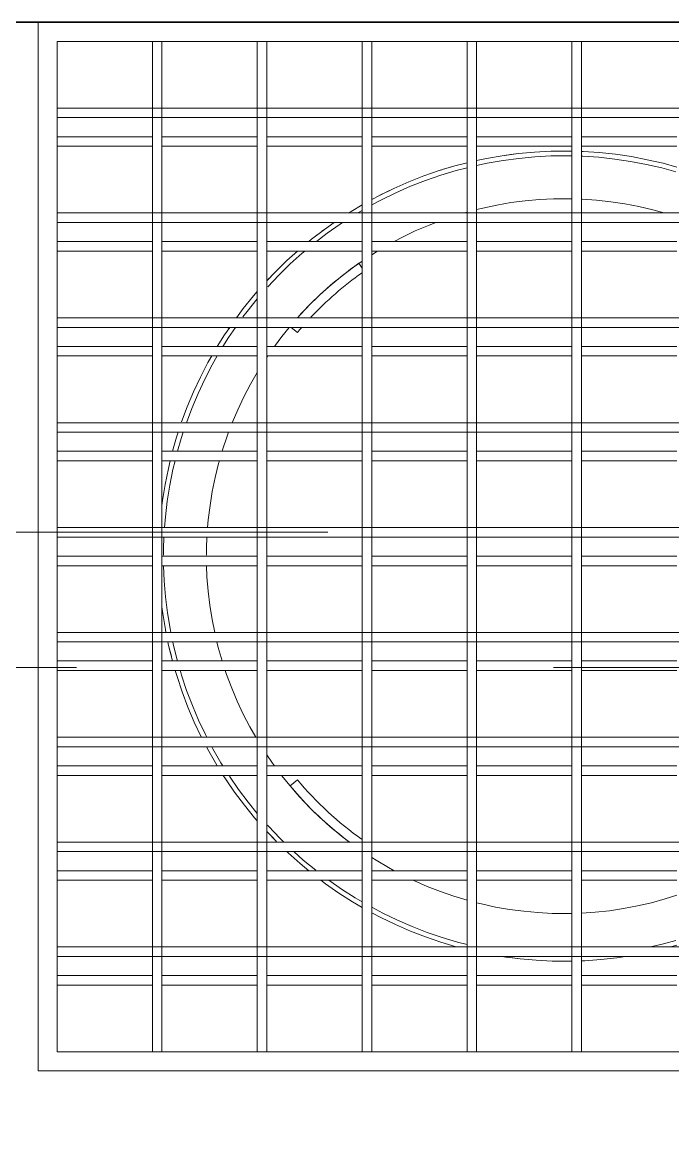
# Model space of a CAD drawing. Header units: metres. Extents: x 8 to 325, y -31 to 15.
# Drawn here: x 122.878 to 123.56, y -8.461 to -7.29 of the extents above; entities that cross this region are included whole.
import ezdxf

# ---------------------------------------------------------------- set-up
doc = ezdxf.new("R2010")
doc.units = ezdxf.units.M
doc.linetypes.add('Dash', pattern=[0.6, 0.3, -0.3])
doc.linetypes.add('Dash dot', pattern=[2.1, 1, -0.5, 0.1, -0.5])
for name, color, linetype, lineweight in [('A-ALAN', 7, 'Continuous', 9), ('A-DETY-KESK', 7, 'Dash', 9), ('A-DETY-YAZI', 7, 'Continuous', 9), ('A-DUVR', 7, 'Continuous', 9), ('A-EKIP', 7, 'Continuous', 9)]:
    doc.layers.add(name, color=color, linetype=linetype, lineweight=lineweight)
doc.layers.add('A-ÇZGI', color=7, linetype='Continuous', lineweight=9, true_color=0x00a600)

# ---------------------------------------------------------------- blocks, each defined once
blk = doc.blocks.new('B3060_50_Menfez - Menfez-4701910-_1_13_4_13_ PERON KATI _FFL_')
at = {"layer": 'A-ÇZGI', "color": 7}
for p, q in [((0.12, 0.43), (0.02, 0.43)), ((0.23, 0.43), (0.13, 0.43)), ((0.34, 0.43), (0.24, 0.43)), ((0.45, 0.43), (0.35, 0.43)), ((0.56, 0.43), (0.46, 0.43)), ((0.67, 0.43), (0.57, 0.43)), ((0.02, 0.42), (0.12, 0.42)), ((0.13, 0.42), (0.23, 0.42)), ((0.24, 0.42), (0.34, 0.42)), ((0.35, 0.42), (0.45, 0.42)), ((0.46, 0.42), (0.56, 0.42)), ((0.57, 0.42), (0.67, 0.42)), ((0.12, 0.32), (0.02, 0.32)), ((0.23, 0.32), (0.13, 0.32)), ((0.34, 0.32), (0.24, 0.32)), ((0.45, 0.32), (0.35, 0.32)), ((0.56, 0.32), (0.46, 0.32)), ((0.67, 0.32), (0.57, 0.32)), ((0.02, 0.31), (0.12, 0.31)), ((0.13, 0.31), (0.23, 0.31)), ((0.24, 0.31), (0.34, 0.31)), ((0.35, 0.31), (0.45, 0.31)), ((0.46, 0.31), (0.56, 0.31)), ((0.57, 0.31), (0.67, 0.31)), ((0.12, 0.21), (0.02, 0.21)), ((0.02, 0.2), (0.12, 0.2)), ((0.23, 0.21), (0.13, 0.21)), ((0.13, 0.2), (0.23, 0.2)), ((0.34, 0.21), (0.24, 0.21)), ((0.24, 0.2), (0.34, 0.2)), ((0.45, 0.21), (0.35, 0.21)), ((0.35, 0.2), (0.45, 0.2)), ((0.56, 0.21), (0.46, 0.21)), ((0.46, 0.2), (0.56, 0.2)), ((0.67, 0.21), (0.57, 0.21)), ((0.57, 0.2), (0.67, 0.2)), ((0.12, 0.1), (0.02, 0.1)), ((0.23, 0.1), (0.13, 0.1)), ((0.34, 0.1), (0.24, 0.1)), ((0.45, 0.1), (0.35, 0.1)), ((0.56, 0.1), (0.46, 0.1)), ((0.67, 0.1), (0.57, 0.1)), ((0.02, 0.09), (0.12, 0.09)), ((0.13, 0.09), (0.23, 0.09)), ((0.24, 0.09), (0.34, 0.09)), ((0.35, 0.09), (0.45, 0.09)), ((0.46, 0.09), (0.56, 0.09)), ((0.57, 0.09), (0.67, 0.09)), ((0.12, -0.01), (0.02, -0.01)), ((0.23, -0.01), (0.13, -0.01)), ((0.34, -0.01), (0.24, -0.01)), ((0.45, -0.01), (0.35, -0.01)), ((0.56, -0.01), (0.46, -0.01)), ((0.67, -0.01), (0.57, -0.01)), ((0.02, -0.02), (0.12, -0.02)), ((0.13, -0.02), (0.23, -0.02)), ((0.24, -0.02), (0.34, -0.02)), ((0.35, -0.02), (0.45, -0.02)), ((0.46, -0.02), (0.56, -0.02)), ((0.57, -0.02), (0.67, -0.02)), ((0.12, -0.12), (0.02, -0.12)), ((0.23, -0.12), (0.13, -0.12)), ((0.34, -0.12), (0.24, -0.12)), ((0.45, -0.12), (0.35, -0.12)), ((0.56, -0.12), (0.46, -0.12)), ((0.67, -0.12), (0.57, -0.12)), ((0.02, -0.13), (0.12, -0.13)), ((0.13, -0.13), (0.23, -0.13)), ((0.24, -0.13), (0.34, -0.13)), ((0.35, -0.13), (0.45, -0.13)), ((0.46, -0.13), (0.56, -0.13)), ((0.57, -0.13), (0.67, -0.13)), ((0.12, -0.23), (0.02, -0.23)), ((0.23, -0.23), (0.13, -0.23)), ((0.34, -0.23), (0.24, -0.23)), ((0.45, -0.23), (0.35, -0.23)), ((0.56, -0.23), (0.46, -0.23)), ((0.67, -0.23), (0.57, -0.23)), ((0.02, -0.24), (0.12, -0.24)), ((0.13, -0.24), (0.23, -0.24)), ((0.24, -0.24), (0.34, -0.24)), ((0.35, -0.24), (0.45, -0.24)), ((0.46, -0.24), (0.56, -0.24)), ((0.57, -0.24), (0.67, -0.24)), ((0.12, -0.34), (0.02, -0.34)), ((0.02, -0.35), (0.12, -0.35)), ((0.23, -0.34), (0.13, -0.34)), ((0.13, -0.35), (0.23, -0.35)), ((0.34, -0.34), (0.24, -0.34)), ((0.24, -0.35), (0.34, -0.35)), ((0.45, -0.34), (0.35, -0.34)), ((0.35, -0.35), (0.45, -0.35)), ((0.56, -0.34), (0.46, -0.34)), ((0.46, -0.35), (0.56, -0.35)), ((0.67, -0.34), (0.57, -0.34)), ((0.57, -0.35), (0.67, -0.35)), ((0.12, -0.45), (0.02, -0.45)), ((0.23, -0.45), (0.13, -0.45)), ((0.34, -0.45), (0.24, -0.45)), ((0.45, -0.45), (0.35, -0.45)), ((0.56, -0.45), (0.46, -0.45)), ((0.67, -0.45), (0.57, -0.45)), ((0.02, -0.46), (0.12, -0.46)), ((0.13, -0.46), (0.23, -0.46)), ((0.24, -0.46), (0.34, -0.46)), ((0.35, -0.46), (0.45, -0.46)), ((0.46, -0.46), (0.56, -0.46)), ((0.57, -0.46), (0.67, -0.46))]:
    blk.add_line(p, q, dxfattribs=at)
blk = doc.blocks.new('B1080_80_Şaft Merdiveni - Şaft Merdiveni_h_4_5 m-V100-_1_13_4_13_ PERON KATI _FFL_')
at = {"layer": 'A-ÇZGI', "color": 7}
for p, q in [((-0.1072, 1.1596), (-0.11, 1.1589)), ((-0.1072, 1.1596), (-0.11, 1.1589)), ((-0.1072, 1.1596), (-0.11, 1.1589)), ((-0.1072, 1.1596), (-0.11, 1.1589)), ((-0.1072, 1.1596), (-0.11, 1.1589)), ((-0.1072, 1.1596), (-0.11, 1.1589)), ((-0.1072, 1.1596), (-0.11, 1.1589)), ((0.24, 1.099), (0.238, 1.1004)), ((0.24, 1.099), (0.238, 1.1004)), ((0.24, 1.099), (0.238, 1.1004)), ((0.24, 1.099), (0.238, 1.1004)), ((0.24, 1.099), (0.238, 1.1004)), ((0.24, 1.099), (0.238, 1.1004)), ((0.24, 1.099), (0.238, 1.1004)), ((-0.289, 1.06), (-0.2995, 1.0499)), ((-0.2938, 1.0553), (-0.2995, 1.0499)), ((-0.2938, 1.0553), (-0.2995, 1.0499)), ((-0.2938, 1.0553), (-0.2995, 1.0499)), ((-0.2938, 1.0553), (-0.2995, 1.0499)), ((-0.2938, 1.0553), (-0.2995, 1.0499)), ((-0.2938, 1.0553), (-0.2995, 1.0499)), ((-0.2938, 1.0553), (-0.2995, 1.0499)), ((-0.289, 1.06), (-0.2918, 1.0573)), ((-0.289, 1.06), (-0.2918, 1.0573)), ((-0.289, 1.06), (-0.2918, 1.0573)), ((-0.289, 1.06), (-0.2918, 1.0573)), ((-0.289, 1.06), (-0.2918, 1.0573)), ((-0.289, 1.06), (-0.2918, 1.0573)), ((-0.289, 1.06), (-0.2918, 1.0573)), ((0.2086, 1.06), (0.21, 1.059)), ((0.2917, 1.0574), (0.2889, 1.06)), ((0.2917, 1.0574), (0.2889, 1.06)), ((0.2917, 1.0574), (0.2889, 1.06)), ((0.2917, 1.0574), (0.2889, 1.06)), ((0.2917, 1.0574), (0.2889, 1.06)), ((0.2917, 1.0574), (0.2889, 1.06)), ((0.2917, 1.0574), (0.2889, 1.06)), ((-0.2346, 1.028), (-0.241, 1.0357)), ((0.24, 1.0344), (0.2346, 1.028)), ((0.3022, 0.96), (0.3072, 0.9635)), ((0.3627, 0.96), (0.36, 0.9646)), ((0.3161, 0.95), (0.3199, 0.944)), ((0.3784, 0.9419), (0.374, 0.95)), ((0.3784, 0.9419), (0.374, 0.95)), ((0.3784, 0.9419), (0.374, 0.95)), ((0.3784, 0.9419), (0.374, 0.95)), ((0.3784, 0.9419), (0.374, 0.95)), ((0.3784, 0.9419), (0.374, 0.95)), ((0.3784, 0.9419), (0.374, 0.95)), ((0.36, 0.8532), (0.3609, 0.85)), ((-0.41, 0.6368), (-0.4081, 0.63)), ((-0.41, 0.6368), (-0.4081, 0.63)), ((-0.41, 0.6368), (-0.4081, 0.63)), ((-0.41, 0.6368), (-0.4081, 0.63)), ((-0.41, 0.6368), (-0.4081, 0.63)), ((-0.41, 0.6368), (-0.4081, 0.63)), ((-0.41, 0.6368), (-0.4081, 0.63)), ((-0.41, 0.6368), (-0.4081, 0.63))]:
    blk.add_line(p, q, dxfattribs=at)
at = {"layer": 'A-ÇZGI', "color": 7, "flags": 128}
for points in [[(-0.09, 1.1637), (-0.0936, 1.163), (-0.11, 1.1589)], [(-0.09, 1.1637), (-0.0936, 1.163), (-0.1051, 1.1601)], [(-0.09, 1.1637), (-0.0936, 1.163), (-0.1051, 1.1601)], [(-0.09, 1.1637), (-0.0936, 1.163), (-0.1051, 1.1601)], [(-0.09, 1.1637), (-0.0936, 1.163), (-0.1051, 1.1601)], [(-0.09, 1.1637), (-0.0936, 1.163), (-0.1051, 1.1601)], [(-0.09, 1.1637), (-0.0936, 1.163), (-0.1051, 1.1601)], [(-0.09, 1.1637), (-0.0936, 1.163), (-0.1051, 1.1601)], [(-0.0531, 1.17), (-0.0601, 1.1691), (-0.0769, 1.1664), (-0.08, 1.1658)], [(-0.0531, 1.17), (-0.0601, 1.1691), (-0.0769, 1.1664), (-0.08, 1.1658)], [(-0.0531, 1.17), (-0.0601, 1.1691), (-0.0769, 1.1664), (-0.08, 1.1658)], [(-0.0531, 1.17), (-0.0601, 1.1691), (-0.0769, 1.1664), (-0.08, 1.1658)], [(-0.0531, 1.17), (-0.0601, 1.1691), (-0.0769, 1.1664), (-0.08, 1.1658)], [(-0.0531, 1.17), (-0.0601, 1.1691), (-0.0769, 1.1664), (-0.08, 1.1658)], [(-0.0531, 1.17), (-0.0601, 1.1691), (-0.0769, 1.1664), (-0.08, 1.1658)], [(-0.0531, 1.17), (-0.0601, 1.1691), (-0.0769, 1.1664), (-0.08, 1.1658)], [(-0.01, 1.1683), (-0.026, 1.1676), (-0.0428, 1.1662), (-0.0594, 1.1642), (-0.076, 1.1615), (-0.08, 1.1606)], [(0.02, 1.1679), (0.0076, 1.1683), (0.0009, 1.1683)], [(0.1, 1.1562), (0.0908, 1.1585), (0.0744, 1.1618), (0.0578, 1.1644), (0.0411, 1.1664), (0.03, 1.1673)], [(0.1, 1.1614), (0.0919, 1.1633), (0.0752, 1.1667), (0.0585, 1.1694), (0.0531, 1.17)], [(0.1, 1.1614), (0.0919, 1.1633), (0.0752, 1.1667), (0.0585, 1.1694), (0.0531, 1.17)], [(0.1, 1.1614), (0.0919, 1.1633), (0.0752, 1.1667), (0.0585, 1.1694), (0.0531, 1.17)], [(0.1, 1.1614), (0.0919, 1.1633), (0.0752, 1.1667), (0.0585, 1.1694), (0.0531, 1.17)], [(0.1, 1.1614), (0.0919, 1.1633), (0.0752, 1.1667), (0.0585, 1.1694), (0.0531, 1.17)], [(0.1, 1.1614), (0.0919, 1.1633), (0.0752, 1.1667), (0.0585, 1.1694), (0.0531, 1.17)], [(0.1, 1.1614), (0.0919, 1.1633), (0.0752, 1.1667), (0.0585, 1.1694), (0.0531, 1.17)], [(0.1, 1.1614), (0.0919, 1.1633), (0.0752, 1.1667), (0.0585, 1.1694), (0.0531, 1.17)], [(-0.1205, 1.1507), (-0.1249, 1.1494), (-0.1409, 1.1441), (-0.1566, 1.1381), (-0.172, 1.1316), (-0.1872, 1.1244), (-0.19, 1.1229)], [(-0.12, 1.156), (-0.1264, 1.1542), (-0.1425, 1.1488), (-0.1584, 1.1428), (-0.1741, 1.1361), (-0.1894, 1.1288)], [(-0.12, 1.156), (-0.1264, 1.1542), (-0.1425, 1.1488), (-0.1584, 1.1428), (-0.1741, 1.1361), (-0.1894, 1.1288)], [(-0.12, 1.156), (-0.1264, 1.1542), (-0.1425, 1.1488), (-0.1584, 1.1428), (-0.1741, 1.1361), (-0.1894, 1.1288)], [(-0.12, 1.156), (-0.1264, 1.1542), (-0.1425, 1.1488), (-0.1584, 1.1428), (-0.1741, 1.1361), (-0.1894, 1.1288)], [(-0.12, 1.156), (-0.1264, 1.1542), (-0.1425, 1.1488), (-0.1584, 1.1428), (-0.1741, 1.1361), (-0.1894, 1.1288)], [(-0.12, 1.156), (-0.1264, 1.1542), (-0.1425, 1.1488), (-0.1584, 1.1428), (-0.1741, 1.1361), (-0.1894, 1.1288)], [(-0.12, 1.156), (-0.1264, 1.1542), (-0.1425, 1.1488), (-0.1584, 1.1428), (-0.1741, 1.1361), (-0.1894, 1.1288)], [(-0.12, 1.156), (-0.1264, 1.1542), (-0.1425, 1.1488), (-0.1584, 1.1428), (-0.1741, 1.1361), (-0.1894, 1.1288)], [(-0.09, 1.1586), (-0.0925, 1.1581), (-0.1088, 1.1541), (-0.11, 1.1537)], [(0.13, 1.153), (0.1248, 1.1547), (0.11, 1.1589)], [(0.13, 1.153), (0.1248, 1.1547), (0.11, 1.1589)], [(0.13, 1.153), (0.1248, 1.1547), (0.11, 1.1589)], [(0.13, 1.153), (0.1248, 1.1547), (0.11, 1.1589)], [(0.13, 1.153), (0.1248, 1.1547), (0.11, 1.1589)], [(0.13, 1.153), (0.1248, 1.1547), (0.11, 1.1589)], [(0.13, 1.153), (0.1248, 1.1547), (0.11, 1.1589)], [(0.13, 1.153), (0.1248, 1.1547), (0.11, 1.1589)], [(0.13, 1.1477), (0.1233, 1.1499), (0.11, 1.1537)], [(0.21, 1.1178), (0.203, 1.1218), (0.1879, 1.1296), (0.1725, 1.1368), (0.1568, 1.1434), (0.1409, 1.1494)], [(0.21, 1.1178), (0.203, 1.1218), (0.1879, 1.1296), (0.1725, 1.1368), (0.1568, 1.1434), (0.1409, 1.1494)], [(0.21, 1.1178), (0.203, 1.1218), (0.1879, 1.1296), (0.1725, 1.1368), (0.1568, 1.1434), (0.1409, 1.1494)], [(0.21, 1.1178), (0.203, 1.1218), (0.1879, 1.1296), (0.1725, 1.1368), (0.1568, 1.1434), (0.1409, 1.1494)], [(0.21, 1.1178), (0.203, 1.1218), (0.1879, 1.1296), (0.1725, 1.1368), (0.1568, 1.1434), (0.1409, 1.1494)], [(0.21, 1.1178), (0.203, 1.1218), (0.1879, 1.1296), (0.1725, 1.1368), (0.1568, 1.1434), (0.1409, 1.1494)], [(0.21, 1.1178), (0.203, 1.1218), (0.1879, 1.1296), (0.1725, 1.1368), (0.1568, 1.1434), (0.1409, 1.1494)], [(0.21, 1.1178), (0.203, 1.1218), (0.1879, 1.1296), (0.1725, 1.1368), (0.1568, 1.1434), (0.1409, 1.1494)], [(0.21, 1.112), (0.2006, 1.1174), (0.1857, 1.1251), (0.1705, 1.1322), (0.155, 1.1388), (0.14, 1.1444)], [(-0.2, 1.1177), (-0.2021, 1.1166), (-0.2167, 1.1082), (-0.22, 1.1061)], [(-0.2, 1.1233), (-0.2045, 1.121), (-0.2192, 1.1125)], [(-0.2, 1.1233), (-0.2045, 1.121), (-0.2192, 1.1125)], [(-0.2, 1.1233), (-0.2045, 1.121), (-0.2192, 1.1125)], [(-0.2, 1.1233), (-0.2045, 1.121), (-0.2192, 1.1125)], [(-0.2, 1.1233), (-0.2045, 1.121), (-0.2192, 1.1125)], [(-0.2, 1.1233), (-0.2045, 1.121), (-0.2192, 1.1125)], [(-0.2, 1.1233), (-0.2045, 1.121), (-0.2192, 1.1125)], [(-0.2, 1.1233), (-0.2045, 1.121), (-0.2192, 1.1125)], [(-0.08, 1.1147), (-0.0664, 1.1175), (-0.0516, 1.1198), (-0.0367, 1.1216), (-0.0217, 1.1228), (-0.01, 1.1232)], [(0.0009, 1.1233), (0.0083, 1.1233), (0.02, 1.1228)], [(0.03, 1.1221), (0.0382, 1.1215), (0.0531, 1.1196), (0.0679, 1.1172), (0.0826, 1.1142), (0.0971, 1.1106), (0.1, 1.1098)], [(-0.23, 1.1057), (-0.2336, 1.1034), (-0.2476, 1.0938), (-0.2612, 1.0836), (-0.2744, 1.0729), (-0.2777, 1.07)], [(-0.23, 1.1057), (-0.2336, 1.1034), (-0.2361, 1.1017)], [(-0.23, 1.1057), (-0.2336, 1.1034), (-0.2361, 1.1017)], [(-0.23, 1.1057), (-0.2336, 1.1034), (-0.2361, 1.1017)], [(-0.23, 1.1057), (-0.2336, 1.1034), (-0.2361, 1.1017)], [(-0.23, 1.1057), (-0.2336, 1.1034), (-0.2361, 1.1017)], [(-0.23, 1.1057), (-0.2336, 1.1034), (-0.2361, 1.1017)], [(-0.23, 1.1057), (-0.2336, 1.1034), (-0.2361, 1.1017)], [(-0.19, 1.0717), (-0.1791, 1.0779), (-0.1658, 1.0848), (-0.1522, 1.0911), (-0.1384, 1.0969), (-0.1243, 1.1022), (-0.12, 1.1036)], [(-0.11, 1.1069), (-0.0957, 1.111), (-0.09, 1.1124)], [(0.11, 1.1069), (0.1115, 1.1064), (0.1258, 1.1017), (0.13, 1.1001)], [(0.2361, 1.1017), (0.2322, 1.1044), (0.22, 1.112)], [(0.2361, 1.1017), (0.2322, 1.1044), (0.22, 1.112)], [(0.2361, 1.1017), (0.2322, 1.1044), (0.22, 1.112)], [(0.2361, 1.1017), (0.2322, 1.1044), (0.22, 1.112)], [(0.2361, 1.1017), (0.2322, 1.1044), (0.22, 1.112)], [(0.2361, 1.1017), (0.2322, 1.1044), (0.22, 1.112)], [(0.2361, 1.1017), (0.2322, 1.1044), (0.22, 1.112)], [(0.24, 1.099), (0.2322, 1.1044), (0.22, 1.112)], [(0.24, 1.093), (0.2295, 1.1002), (0.22, 1.1061)], [(-0.2378, 1.1006), (-0.2476, 1.0938), (-0.2612, 1.0836), (-0.2744, 1.0729), (-0.2777, 1.07)], [(-0.2378, 1.1006), (-0.2476, 1.0938), (-0.2612, 1.0836), (-0.2744, 1.0729), (-0.2777, 1.07)], [(-0.2378, 1.1006), (-0.2476, 1.0938), (-0.2612, 1.0836), (-0.2744, 1.0729), (-0.2777, 1.07)], [(-0.2378, 1.1006), (-0.2476, 1.0938), (-0.2612, 1.0836), (-0.2744, 1.0729), (-0.2777, 1.07)], [(-0.2378, 1.1006), (-0.2476, 1.0938), (-0.2612, 1.0836), (-0.2744, 1.0729), (-0.2777, 1.07)], [(-0.2378, 1.1006), (-0.2476, 1.0938), (-0.2612, 1.0836), (-0.2744, 1.0729), (-0.2777, 1.07)], [(-0.2378, 1.1006), (-0.2476, 1.0938), (-0.2612, 1.0836), (-0.2744, 1.0729), (-0.2777, 1.07)], [(-0.2309, 1.0993), (-0.2447, 1.0897), (-0.2582, 1.0797), (-0.2701, 1.07)], [(0.14, 1.0963), (0.1536, 1.0905), (0.1672, 1.0841), (0.1804, 1.0771), (0.1928, 1.07)], [(0.2777, 1.07), (0.2731, 1.074), (0.2599, 1.0847), (0.25, 1.092)], [(0.2777, 1.07), (0.2731, 1.074), (0.2599, 1.0847), (0.25, 1.092)], [(0.2777, 1.07), (0.2731, 1.074), (0.2599, 1.0847), (0.25, 1.092)], [(0.2777, 1.07), (0.2731, 1.074), (0.2599, 1.0847), (0.25, 1.092)], [(0.2777, 1.07), (0.2731, 1.074), (0.2599, 1.0847), (0.25, 1.092)], [(0.2777, 1.07), (0.2731, 1.074), (0.2599, 1.0847), (0.25, 1.092)], [(0.2777, 1.07), (0.2731, 1.074), (0.2599, 1.0847), (0.25, 1.092)], [(0.2777, 1.07), (0.2731, 1.074), (0.2599, 1.0847), (0.25, 1.092)], [(0.2699, 1.0702), (0.2568, 1.0807), (0.2509, 1.0851)], [(-0.2824, 1.0593), (-0.2838, 1.058), (-0.296, 1.0464), (-0.3, 1.0422)], [(-0.22, 1.052), (-0.2173, 1.054), (-0.2085, 1.06)], [(0.32, 1.0203), (0.3177, 1.0231), (0.3065, 1.0355), (0.2948, 1.0476), (0.2826, 1.0591)], [(0.32, 1.028), (0.3102, 1.039), (0.2983, 1.0511), (0.2889, 1.06)], [(0.32, 1.028), (0.3102, 1.039), (0.2983, 1.0511), (0.2935, 1.0557)], [(0.32, 1.028), (0.3102, 1.039), (0.2983, 1.0511), (0.2935, 1.0557)], [(0.32, 1.028), (0.3102, 1.039), (0.2983, 1.0511), (0.2935, 1.0557)], [(0.32, 1.028), (0.3102, 1.039), (0.2983, 1.0511), (0.2935, 1.0557)], [(0.32, 1.028), (0.3102, 1.039), (0.2983, 1.0511), (0.2935, 1.0557)], [(0.32, 1.028), (0.3102, 1.039), (0.2983, 1.0511), (0.2935, 1.0557)], [(0.32, 1.028), (0.3102, 1.039), (0.2983, 1.0511), (0.2935, 1.0557)], [(-0.2992, 0.9744), (-0.2933, 0.9821), (-0.2837, 0.9936), (-0.2737, 1.0048), (-0.2632, 1.0155), (-0.2523, 1.0258), (-0.241, 1.0357), (-0.23, 1.0446)], [(0.22, 1.052), (0.2305, 1.0442), (0.24, 1.0365)], [(-0.31, 1.0391), (-0.3113, 1.0377), (-0.3226, 1.025), (-0.33, 1.0161)], [(-0.31, 1.0391), (-0.3113, 1.0377), (-0.3226, 1.025), (-0.33, 1.0161)], [(-0.31, 1.0391), (-0.3113, 1.0377), (-0.3226, 1.025), (-0.33, 1.0161)], [(-0.31, 1.0391), (-0.3113, 1.0377), (-0.3226, 1.025), (-0.33, 1.0161)], [(-0.31, 1.0391), (-0.3113, 1.0377), (-0.3226, 1.025), (-0.33, 1.0161)], [(-0.31, 1.0391), (-0.3113, 1.0377), (-0.3226, 1.025), (-0.33, 1.0161)], [(-0.31, 1.0391), (-0.3113, 1.0377), (-0.3226, 1.025), (-0.33, 1.0161)], [(-0.31, 1.0391), (-0.3113, 1.0377), (-0.3226, 1.025), (-0.33, 1.0161)], [(-0.31, 1.0317), (-0.3188, 1.0218), (-0.3295, 1.0088)], [(0.25, 1.0278), (0.2534, 1.0248), (0.2643, 1.0145), (0.2747, 1.0037), (0.2847, 0.9925), (0.2942, 0.9809), (0.3033, 0.969), (0.3095, 0.96)], [(0.3396, 1.0038), (0.3324, 1.0133), (0.33, 1.0161)], [(0.3396, 1.0038), (0.3324, 1.0133), (0.33, 1.0161)], [(0.3396, 1.0038), (0.3324, 1.0133), (0.33, 1.0161)], [(0.3396, 1.0038), (0.3324, 1.0133), (0.33, 1.0161)], [(0.3396, 1.0038), (0.3324, 1.0133), (0.33, 1.0161)], [(0.3396, 1.0038), (0.3324, 1.0133), (0.33, 1.0161)], [(0.3396, 1.0038), (0.3324, 1.0133), (0.33, 1.0161)], [(0.35, 0.9894), (0.3427, 0.9997), (0.3324, 1.0133), (0.33, 1.0161)], [(0.35, 0.9805), (0.3483, 0.983), (0.3387, 0.9968), (0.33, 1.0081)], [(-0.34, 1.0033), (-0.3437, 0.9984), (-0.3534, 0.9844), (-0.3626, 0.9701), (-0.3685, 0.96)], [(-0.341, 1.0019), (-0.3437, 0.9984), (-0.3534, 0.9844), (-0.3626, 0.9701), (-0.3685, 0.96)], [(-0.341, 1.0019), (-0.3437, 0.9984), (-0.3534, 0.9844), (-0.3626, 0.9701), (-0.3685, 0.96)], [(-0.341, 1.0019), (-0.3437, 0.9984), (-0.3534, 0.9844), (-0.3626, 0.9701), (-0.3685, 0.96)], [(-0.341, 1.0019), (-0.3437, 0.9984), (-0.3534, 0.9844), (-0.3626, 0.9701), (-0.3685, 0.96)], [(-0.341, 1.0019), (-0.3437, 0.9984), (-0.3534, 0.9844), (-0.3626, 0.9701), (-0.3685, 0.96)], [(-0.341, 1.0019), (-0.3437, 0.9984), (-0.3534, 0.9844), (-0.3626, 0.9701), (-0.3685, 0.96)], [(-0.341, 1.0019), (-0.3437, 0.9984), (-0.3534, 0.9844), (-0.3626, 0.9701), (-0.3685, 0.96)], [(0.35, 0.9894), (0.3427, 0.9997), (0.3409, 1.0022)], [(0.35, 0.9894), (0.3427, 0.9997), (0.3409, 1.0022)], [(0.35, 0.9894), (0.3427, 0.9997), (0.3409, 1.0022)], [(0.35, 0.9894), (0.3427, 0.9997), (0.3409, 1.0022)], [(0.35, 0.9894), (0.3427, 0.9997), (0.3409, 1.0022)], [(0.35, 0.9894), (0.3427, 0.9997), (0.3409, 1.0022)], [(0.35, 0.9894), (0.3427, 0.9997), (0.3409, 1.0022)], [(-0.34, 0.995), (-0.3493, 0.9816), (-0.3583, 0.9675), (-0.3627, 0.96)], [(0.3685, 0.96), (0.3617, 0.9716), (0.36, 0.9742)], [(0.3685, 0.96), (0.3617, 0.9716), (0.36, 0.9742)], [(0.3685, 0.96), (0.3617, 0.9716), (0.36, 0.9742)], [(0.3685, 0.96), (0.3617, 0.9716), (0.36, 0.9742)], [(0.3685, 0.96), (0.3617, 0.9716), (0.36, 0.9742)], [(0.3685, 0.96), (0.3617, 0.9716), (0.36, 0.9742)], [(0.3685, 0.96), (0.3617, 0.9716), (0.36, 0.9742)], [(0.3685, 0.96), (0.3617, 0.9716), (0.36, 0.9742)], [(-0.3741, 0.95), (-0.3791, 0.9404), (-0.3865, 0.9251), (-0.3933, 0.9095), (-0.3994, 0.8936), (-0.4049, 0.8776), (-0.4097, 0.8613)], [(-0.3741, 0.95), (-0.3791, 0.9404), (-0.3865, 0.9251), (-0.3933, 0.9095), (-0.3994, 0.8936), (-0.4049, 0.8776), (-0.4097, 0.8613)], [(-0.3741, 0.95), (-0.3791, 0.9404), (-0.3865, 0.9251), (-0.3933, 0.9095), (-0.3994, 0.8936), (-0.4049, 0.8776), (-0.4097, 0.8613)], [(-0.3741, 0.95), (-0.3791, 0.9404), (-0.3865, 0.9251), (-0.3933, 0.9095), (-0.3994, 0.8936), (-0.4049, 0.8776), (-0.4097, 0.8613)], [(-0.3741, 0.95), (-0.3791, 0.9404), (-0.3865, 0.9251), (-0.3933, 0.9095), (-0.3994, 0.8936), (-0.4049, 0.8776), (-0.4097, 0.8613)], [(-0.3741, 0.95), (-0.3791, 0.9404), (-0.3865, 0.9251), (-0.3933, 0.9095), (-0.3994, 0.8936), (-0.4049, 0.8776), (-0.4097, 0.8613)], [(-0.3741, 0.95), (-0.3791, 0.9404), (-0.3865, 0.9251), (-0.3933, 0.9095), (-0.3994, 0.8936), (-0.4049, 0.8776), (-0.4097, 0.8613)], [(-0.3741, 0.95), (-0.3791, 0.9404), (-0.3865, 0.9251), (-0.3933, 0.9095), (-0.3994, 0.8936), (-0.4049, 0.8776), (-0.4097, 0.8613)], [(-0.3684, 0.95), (-0.3747, 0.9382), (-0.382, 0.923), (-0.3887, 0.9076), (-0.3947, 0.8919), (-0.4001, 0.876), (-0.4049, 0.8599), (-0.4074, 0.85)], [(-0.33, 0.9264), (-0.3268, 0.9324), (-0.3191, 0.9453), (-0.3161, 0.95)], [(0.4075, 0.85), (0.4045, 0.8616), (0.3996, 0.8776), (0.3941, 0.8935), (0.388, 0.9092), (0.3813, 0.9246), (0.3739, 0.9397), (0.3684, 0.95)], [(0.4126, 0.85), (0.4093, 0.8629), (0.4044, 0.8792), (0.3988, 0.8952), (0.3926, 0.9111), (0.3858, 0.9267), (0.3784, 0.9419), (0.374, 0.95)], [(0.4052, 0.8765), (0.4044, 0.8792), (0.3988, 0.8952), (0.3926, 0.9111), (0.3858, 0.9267), (0.3786, 0.9414)], [(0.4052, 0.8765), (0.4044, 0.8792), (0.3988, 0.8952), (0.3926, 0.9111), (0.3858, 0.9267), (0.3786, 0.9414)], [(0.4052, 0.8765), (0.4044, 0.8792), (0.3988, 0.8952), (0.3926, 0.9111), (0.3858, 0.9267), (0.3786, 0.9414)], [(0.4052, 0.8765), (0.4044, 0.8792), (0.3988, 0.8952), (0.3926, 0.9111), (0.3858, 0.9267), (0.3786, 0.9414)], [(0.4052, 0.8765), (0.4044, 0.8792), (0.3988, 0.8952), (0.3926, 0.9111), (0.3858, 0.9267), (0.3786, 0.9414)], [(0.4052, 0.8765), (0.4044, 0.8792), (0.3988, 0.8952), (0.3926, 0.9111), (0.3858, 0.9267), (0.3786, 0.9414)], [(0.4052, 0.8765), (0.4044, 0.8792), (0.3988, 0.8952), (0.3926, 0.9111), (0.3858, 0.9267), (0.3786, 0.9414)], [(0.33, 0.9264), (0.3345, 0.9178), (0.3411, 0.9043), (0.347, 0.8906), (0.35, 0.8828)], [(-0.361, 0.85), (-0.3568, 0.8638), (-0.3519, 0.878), (-0.3464, 0.8919), (-0.3404, 0.9057)], [(0.4126, 0.85), (0.4093, 0.8629), (0.4058, 0.8746)], [(0.4126, 0.85), (0.4093, 0.8629), (0.4058, 0.8746)], [(0.4126, 0.85), (0.4093, 0.8629), (0.4058, 0.8746)], [(0.4126, 0.85), (0.4093, 0.8629), (0.4058, 0.8746)], [(0.4126, 0.85), (0.4093, 0.8629), (0.4058, 0.8746)], [(0.4126, 0.85), (0.4093, 0.8629), (0.4058, 0.8746)], [(0.4126, 0.85), (0.4093, 0.8629), (0.4058, 0.8746)], [(-0.3748, 0.74), (-0.375, 0.7457), (-0.3748, 0.7607), (-0.374, 0.7757), (-0.3726, 0.7906), (-0.3706, 0.8055), (-0.3681, 0.8203), (-0.3649, 0.8349), (-0.3636, 0.84)], [(0.3636, 0.84), (0.3652, 0.8334), (0.3683, 0.8188), (0.3709, 0.804), (0.3728, 0.7891), (0.3741, 0.7742), (0.3748, 0.7592), (0.375, 0.7442), (0.3748, 0.74)], [(0.4198, 0.74), (0.42, 0.7454), (0.4198, 0.7622), (0.4189, 0.779), (0.4173, 0.7957), (0.4151, 0.8123), (0.4122, 0.8289), (0.4098, 0.84)], [(0.4209, 0.807), (0.42, 0.8131), (0.4171, 0.8298), (0.4149, 0.84)], [(0.4209, 0.807), (0.42, 0.8131), (0.4171, 0.8298), (0.4149, 0.84)], [(0.4209, 0.807), (0.42, 0.8131), (0.4171, 0.8298), (0.4149, 0.84)], [(0.4209, 0.807), (0.42, 0.8131), (0.4171, 0.8298), (0.4149, 0.84)], [(0.4209, 0.807), (0.42, 0.8131), (0.4171, 0.8298), (0.4149, 0.84)], [(0.4209, 0.807), (0.42, 0.8131), (0.4171, 0.8298), (0.4149, 0.84)], [(0.4209, 0.807), (0.42, 0.8131), (0.4171, 0.8298), (0.4149, 0.84)], [(0.4248, 0.74), (0.425, 0.7453), (0.4248, 0.7623), (0.4239, 0.7793), (0.4223, 0.7962), (0.42, 0.8131), (0.4171, 0.8298), (0.4149, 0.84)], [(-0.42, 0.8132), (-0.4203, 0.8114), (-0.4225, 0.7945), (-0.424, 0.7776), (-0.4248, 0.7606), (-0.425, 0.7436), (-0.4249, 0.74)], [(-0.42, 0.8132), (-0.4203, 0.8114), (-0.4209, 0.8071)], [(-0.42, 0.8132), (-0.4203, 0.8114), (-0.4209, 0.8071)], [(-0.42, 0.8132), (-0.4203, 0.8114), (-0.4209, 0.8071)], [(-0.42, 0.8132), (-0.4203, 0.8114), (-0.4209, 0.8071)], [(-0.42, 0.8132), (-0.4203, 0.8114), (-0.4209, 0.8071)], [(-0.42, 0.8132), (-0.4203, 0.8114), (-0.4209, 0.8071)], [(-0.42, 0.8132), (-0.4203, 0.8114), (-0.4209, 0.8071)], [(-0.4212, 0.8044), (-0.4225, 0.7945), (-0.424, 0.7776), (-0.4248, 0.7606), (-0.425, 0.7436), (-0.4249, 0.74)], [(-0.4212, 0.8044), (-0.4225, 0.7945), (-0.424, 0.7776), (-0.4248, 0.7606), (-0.425, 0.7436), (-0.4249, 0.74)], [(-0.4212, 0.8044), (-0.4225, 0.7945), (-0.424, 0.7776), (-0.4248, 0.7606), (-0.425, 0.7436), (-0.4249, 0.74)], [(-0.4212, 0.8044), (-0.4225, 0.7945), (-0.424, 0.7776), (-0.4248, 0.7606), (-0.425, 0.7436), (-0.4249, 0.74)], [(-0.4212, 0.8044), (-0.4225, 0.7945), (-0.424, 0.7776), (-0.4248, 0.7606), (-0.425, 0.7436), (-0.4249, 0.74)], [(-0.4212, 0.8044), (-0.4225, 0.7945), (-0.424, 0.7776), (-0.4248, 0.7606), (-0.425, 0.7436), (-0.4249, 0.74)], [(-0.4212, 0.8044), (-0.4225, 0.7945), (-0.424, 0.7776), (-0.4248, 0.7606), (-0.425, 0.7436), (-0.4249, 0.74)], [(0.4248, 0.74), (0.425, 0.7453), (0.4248, 0.7623), (0.4239, 0.7793), (0.4223, 0.7962), (0.4212, 0.8043)], [(0.4248, 0.74), (0.425, 0.7453), (0.4248, 0.7623), (0.4239, 0.7793), (0.4223, 0.7962), (0.4212, 0.8043)], [(0.4248, 0.74), (0.425, 0.7453), (0.4248, 0.7623), (0.4239, 0.7793), (0.4223, 0.7962), (0.4212, 0.8043)], [(0.4248, 0.74), (0.425, 0.7453), (0.4248, 0.7623), (0.4239, 0.7793), (0.4223, 0.7962), (0.4212, 0.8043)], [(0.4248, 0.74), (0.425, 0.7453), (0.4248, 0.7623), (0.4239, 0.7793), (0.4223, 0.7962), (0.4212, 0.8043)], [(0.4248, 0.74), (0.425, 0.7453), (0.4248, 0.7623), (0.4239, 0.7793), (0.4223, 0.7962), (0.4212, 0.8043)], [(0.4248, 0.74), (0.425, 0.7453), (0.4248, 0.7623), (0.4239, 0.7793), (0.4223, 0.7962), (0.4212, 0.8043)], [(-0.4245, 0.73), (-0.4244, 0.7266), (-0.4232, 0.7097), (-0.4213, 0.6928), (-0.42, 0.684)], [(-0.4245, 0.73), (-0.4244, 0.7266), (-0.4232, 0.7097), (-0.4213, 0.6928), (-0.42, 0.684)], [(-0.4245, 0.73), (-0.4244, 0.7266), (-0.4232, 0.7097), (-0.4213, 0.6928), (-0.42, 0.684)], [(-0.4245, 0.73), (-0.4244, 0.7266), (-0.4232, 0.7097), (-0.4213, 0.6928), (-0.42, 0.684)], [(-0.4245, 0.73), (-0.4244, 0.7266), (-0.4232, 0.7097), (-0.4213, 0.6928), (-0.42, 0.684)], [(-0.4245, 0.73), (-0.4244, 0.7266), (-0.4232, 0.7097), (-0.4213, 0.6928), (-0.42, 0.684)], [(-0.4245, 0.73), (-0.4244, 0.7266), (-0.4232, 0.7097), (-0.4213, 0.6928), (-0.42, 0.684)], [(-0.4245, 0.73), (-0.4244, 0.7266), (-0.4232, 0.7097), (-0.4213, 0.6928), (-0.42, 0.684)], [(-0.3558, 0.63), (-0.3596, 0.6422), (-0.3636, 0.6566), (-0.367, 0.6713), (-0.3698, 0.686), (-0.372, 0.7008), (-0.3736, 0.7157), (-0.3745, 0.73)], [(0.3745, 0.7292), (0.3734, 0.7142), (0.3718, 0.6993), (0.3695, 0.6845), (0.3667, 0.6698), (0.3632, 0.6552), (0.36, 0.6436)], [(0.4032, 0.631), (0.4072, 0.6456), (0.411, 0.662), (0.4141, 0.6785), (0.4166, 0.6951), (0.4184, 0.7118), (0.4195, 0.7286), (0.4196, 0.73)], [(0.4081, 0.63), (0.4121, 0.6444), (0.4159, 0.661), (0.4191, 0.6777), (0.4216, 0.6945), (0.4234, 0.7114), (0.4245, 0.7283), (0.4246, 0.73)], [(0.4081, 0.63), (0.4121, 0.6444), (0.4159, 0.661), (0.4191, 0.6777), (0.4216, 0.6945), (0.4234, 0.7114), (0.4245, 0.7283), (0.4246, 0.73)], [(0.4081, 0.63), (0.4121, 0.6444), (0.4159, 0.661), (0.4191, 0.6777), (0.4216, 0.6945), (0.4234, 0.7114), (0.4245, 0.7283), (0.4246, 0.73)], [(0.4081, 0.63), (0.4121, 0.6444), (0.4159, 0.661), (0.4191, 0.6777), (0.4216, 0.6945), (0.4234, 0.7114), (0.4245, 0.7283), (0.4246, 0.73)], [(0.4081, 0.63), (0.4121, 0.6444), (0.4159, 0.661), (0.4191, 0.6777), (0.4216, 0.6945), (0.4234, 0.7114), (0.4245, 0.7283), (0.4246, 0.73)], [(0.4081, 0.63), (0.4121, 0.6444), (0.4159, 0.661), (0.4191, 0.6777), (0.4216, 0.6945), (0.4234, 0.7114), (0.4245, 0.7283), (0.4246, 0.73)], [(0.4081, 0.63), (0.4121, 0.6444), (0.4159, 0.661), (0.4191, 0.6777), (0.4216, 0.6945), (0.4234, 0.7114), (0.4245, 0.7283), (0.4246, 0.73)], [(0.4081, 0.63), (0.4121, 0.6444), (0.4159, 0.661), (0.4191, 0.6777), (0.4216, 0.6945), (0.4234, 0.7114), (0.4245, 0.7283), (0.4246, 0.73)], [(-0.41, 0.6575), (-0.4068, 0.644), (-0.4032, 0.631)]]:
    blk.add_lwpolyline(points, dxfattribs=at)
at = {"layer": 'A-ÇZGI', "color": 7}
for radius, start, end in [(0.375, 130, 143.2457), (0.365, 130, 144.5479), (0.365, 48.8296, 50), (0.375, 35, 48.1047), (0.365, 35.4521, 46.655)]:
    blk.add_arc((0, 0.7484), radius, start, end, dxfattribs=at)
blk = doc.blocks.new('B3060_50_Menfez1 - Menfez-5315496-_1_13_4_13_ PERON KATI _FFL_')
at = {"layer": 'A-EKIP'}
for p, q in [((0, 0.55), (0, -0.55)), ((0.02, -0.53), (0.02, 0.53)), ((0.02, 0.53), (1.18, 0.53)), ((0.13, 0.53), (0.12, 0.53)), ((0.12, 0.53), (0.12, -0.53)), ((0.13, -0.53), (0.13, 0.53)), ((0.24, 0.53), (0.23, 0.53)), ((0.23, 0.53), (0.23, -0.53)), ((0.24, -0.53), (0.24, 0.53)), ((0.35, 0.53), (0.34, 0.53)), ((0.34, 0.53), (0.34, -0.53)), ((0.35, -0.53), (0.35, 0.53)), ((0.46, 0.53), (0.45, 0.53)), ((0.45, 0.53), (0.45, -0.53)), ((0.46, -0.53), (0.46, 0.53)), ((0.57, 0.53), (0.56, 0.53)), ((0.56, 0.53), (0.56, -0.53)), ((0.57, -0.53), (0.57, 0.53)), ((1.18, 0.46), (0.02, 0.46)), ((0.02, 0.46), (0.02, 0.45)), ((0.02, 0.45), (1.18, 0.45)), ((1.18, 0.35), (0.02, 0.35)), ((0.02, 0.35), (0.02, 0.34)), ((0.02, 0.34), (1.18, 0.34)), ((1.18, 0.24), (0.02, 0.24)), ((0.02, 0.24), (0.02, 0.23)), ((0.02, 0.23), (1.18, 0.23)), ((1.18, 0.13), (0.02, 0.13)), ((0.02, 0.13), (0.02, 0.12)), ((0.02, 0.12), (1.18, 0.12)), ((1.18, 0.02), (0.02, 0.02)), ((0.02, 0.02), (0.02, 0.01)), ((0.02, 0.01), (1.18, 0.01)), ((1.18, -0.09), (0.02, -0.09)), ((0.02, -0.09), (0.02, -0.1)), ((0.02, -0.1), (1.18, -0.1)), ((1.18, -0.2), (0.02, -0.2)), ((0.02, -0.2), (0.02, -0.21)), ((0.02, -0.21), (1.18, -0.21)), ((1.18, -0.31), (0.02, -0.31)), ((0.02, -0.31), (0.02, -0.32)), ((0.02, -0.32), (1.18, -0.32)), ((1.18, -0.42), (0.02, -0.42)), ((0.02, -0.42), (0.02, -0.43)), ((0.02, -0.43), (1.18, -0.43)), ((1.18, -0.53), (0.02, -0.53)), ((0.12, -0.53), (0.13, -0.53)), ((0.23, -0.53), (0.24, -0.53)), ((0.34, -0.53), (0.35, -0.53)), ((0.45, -0.53), (0.46, -0.53)), ((0.56, -0.53), (0.57, -0.53)), ((0, -0.55), (1.2, -0.55))]:
    blk.add_line(p, q, dxfattribs=at)

msp = doc.modelspace()

# ---------------------------------------------------------------- linework, layer by layer
at = {"layer": 'A-ALAN', "color": 8, "true_color": 0x808080, "flags": 128}
msp.add_lwpolyline([(124.5947, -8.79), (124.5947, -7.29), (119.5947, -7.29), (119.5947, -8.7), (119.5947, -9.65), (124.5947, -9.65)], close=True, dxfattribs=at)
at = {"layer": 'A-DETY-KESK', "linetype": 'Dash dot'}
msp.add_line((124.4352, -7.9668), (109.0299, -7.9668), dxfattribs=at)
at = {"layer": 'A-DETY-YAZI'}
msp.add_line((123.1985, -7.8248), (122.4091, -7.8248), dxfattribs=at)
at = {"layer": 'A-DUVR', "lineweight": 35}
msp.add_line((119.5947, -7.29), (124.5947, -7.29), dxfattribs=at)

# ---------------------------------------------------------------- block references
at = {"layer": 'A-EKIP'}
msp.add_blockref('B3060_50_Menfez1 - Menfez-5315496-_1_13_4_13_ PERON KATI _FFL_', (122.8947, -7.84), dxfattribs=at)
at = {"layer": 'A-ÇZGI', "color": 7}
msp.add_blockref('B3060_50_Menfez - Menfez-4701910-_1_13_4_13_ PERON KATI _FFL_', (122.8947, -7.84), dxfattribs=at)
at = {"layer": 'A-ÇZGI', "color": 7, "rotation": 90}
msp.add_blockref('B1080_80_Şaft Merdiveni - Şaft Merdiveni_h_4_5 m-V100-_1_13_4_13_ PERON KATI _FFL_', (124.1947, -7.85), dxfattribs=at)

doc.saveas('drawing.dxf')
